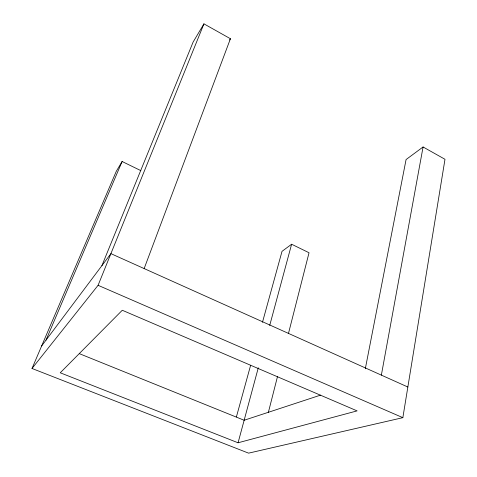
<?xml version="1.0" encoding="UTF-8"?>
<svg xmlns="http://www.w3.org/2000/svg" width="477" height="477" viewBox="0 0 477 477"><rect width="100%" height="100%" fill="white"/><g stroke="black" fill="none" stroke-linecap="round" stroke-linejoin="round"><path stroke-width="0.72" d="M140.828 170.623L122.118 161.494L116.305 171.273L32.013 368.477L248.583 453.15L402.85 417.667L444.987 159.288L423.075 146.976L406.076 159.556L365.31 368.769M381.361 375.125L423.075 146.976M268.324 412.563L277.495 376.568M288.496 333.369L309.036 252.744L291.614 244.236L282.026 251.337L262.469 322.309M238.071 442.781L357.106 410.882L122.279 310.259L60.245 372.787L238.071 442.781L258.29 367.809M269.72 325.421L291.614 244.236M236.395 416.94L250.616 365.322M144.149 268.575L230.427 38.732L203.935 23.85L193.125 42.042L101.905 265.641M32.013 368.477L98.089 285.306L203.935 23.85M45.977 340.173L122.118 161.494M229.628 39.937L230.427 38.732M41.63 345.968L110.908 253.645L407.847 387.02M320.478 395.153L244.146 420.255L79.277 353.63M98.089 285.306L402.85 417.667"/></g></svg>
